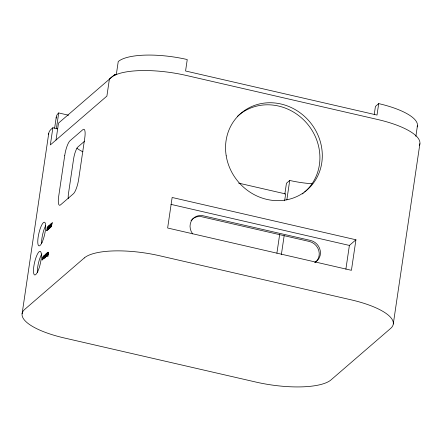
<?xml version="1.0" encoding="UTF-8"?>
<svg xmlns="http://www.w3.org/2000/svg" width="442" height="442" viewBox="0 0 442 442"><rect width="100%" height="100%" fill="white"/><g stroke="black" fill="none" stroke-linecap="round" stroke-linejoin="round"><path stroke-width="0.66" d="M22.1 313.787L48.725 133.473M57.664 128.849L52.88 127.749L50.344 144.921L106.892 96.096L109.428 78.925L110.914 77.637A60.736 18.465 8.4 0 1 186.204 75.438L377.656 119.5A60.736 18.465 8.4 0 1 419.375 145.446M54.615 128.257L56.272 117.014M56.372 128.815L58.714 112.942L68.587 115.218M56.007 140.081L58.51 123.125L115.058 74.3L116.207 74.565M46.725 230.647L47.195 230.326M48.189 227.42C46.051 226.426 49.266 226.265 47.576 228.448L47.852 229.669M49.438 227.685L48.476 227.464C49.554 225.613 49.101 227.735 48.449 227.663C47.393 231.917 49.769 225.978 48.736 228.995L47.537 230.028L47.404 228.658L47.167 230.265M48.476 227.464L48.692 226.028C49.443 225.011 49.018 227.155 49.272 225.348L48.399 226.105L47.913 229.619M49.88 227.923L50.736 227.265C51.78 224.111 49.454 230.227 50.454 225.934C51.106 226.006 51.554 223.884 50.482 225.735L50.697 224.298C51.443 223.282 51.023 225.426 51.278 223.619L50.399 224.376L49.918 227.884M51.173 226.801L51.642 226.486M47.708 255.575L47.222 255.995L48.195 256.117M114.87 75.571L115.058 74.3M116.285 74.775L118.235 61.565A55.675 16.929 8.4 0 1 187.253 59.548L185.563 70.996L377.015 115.058L378.706 103.61A55.675 16.929 8.4 0 1 417.165 126.871M284.852 194.049L286.444 183.275L289.72 180.447A44.543 13.542 8.4 0 0 312.533 183.778M276.891 253.238L279.709 234.155M284.642 200.767L285.648 193.95L238.625 183.132M286.841 199.922L289.72 180.447M281.355 254.68L284.173 235.575M345.882 269.178L349.39 245.432L355.937 239.779L172.142 197.48L167.634 228.011L351.429 270.311L355.937 239.779M374.241 114.495L375.429 106.439L378.706 103.61M415.867 136.357L417.425 125.788M393.275 324.008L419.9 143.694M43.692 257.084L43.78 259.012L44.78 256.161A1.912 0.464 -77 0 0 44.769 255.332L44.465 255.128L44.012 255.935A1.912 0.464 -77 0 0 43.67 257.1M46.764 230.608L47.233 227.199M47.283 255.857C46.598 253.564 49.3 250.15 48.09 253.697L48.355 255.017L48.051 255.283L47.918 253.912L47.681 255.515M51.217 226.768C51.41 223.818 51.626 223.901 51.482 223.442L52.41 222.641C52.294 223.171 51.559 224.652 51.62 226.42M52.88 127.749L51.394 129.036A60.736 18.465 8.4 0 0 48.697 134.694M84.593 141.202L77.958 146.932A10.122 2.448 -77 0 0 73.576 159.043L68.504 193.386A10.122 2.448 -77 0 0 68.261 198.662M170.96 204.37L349.39 245.432M48.449 227.663L49.405 227.884M47.675 253.47C45.161 251.785 45.753 261.83 45.675 255.371L45.045 257.951L45.084 254.664L45.504 254.299L45.244 256.968L45.625 254.194L46.067 253.813L45.791 256.493L46.333 253.586L47.592 252.498C47.344 254.299 47.764 252.155 47.012 253.172L46.802 254.614C47.642 252.99 47.504 255.006 46.769 254.807C45.714 259.067 48.09 253.122 47.056 256.139C45.653 258.78 46.001 251.968 47.626 253.515M56.25 118.13A55.675 16.929 8.4 0 1 58.714 112.942M315.4 262.272A12.149 11.194 49.2 0 0 318.793 250.526A12.149 11.194 49.2 0 0 309.499 241.503L200.977 216.586A12.149 11.194 49.2 0 0 191.005 220.646M82.947 151.799A34.421 10.464 8.4 0 1 76.842 148.109M192.657 233.906A12.149 11.194 49.2 0 1 191.253 221.116A12.149 11.194 49.2 0 1 202.165 215.558L310.687 240.476A12.149 11.194 49.2 0 1 320.268 250.713A12.149 11.194 49.2 0 1 314.627 262.515M303.245 193.204A50.615 46.642 49.2 0 1 302.3 193.933M237.564 116.24A50.615 46.642 49.2 0 1 306.411 122.777A50.615 46.642 49.2 0 1 304.626 192.055M41.62 243.476A12.149 2.939 -77 0 1 45.67 225.663M37.321 272.576A12.149 2.939 -77 0 1 41.891 253.879M49.167 227.901L49.184 228.254A1.188 0.287 -77 0 0 49.476 228.205C50.167 227.199 48.858 226.293 49.581 225.26C50.487 223.343 50.045 226.862 49.963 224.978C49.836 225.928 49.244 230.696 49.167 227.901M42.741 259.548C40.139 262.791 45.592 249.791 42.741 259.548M43.725 258.095C44.399 260.995 45.101 250.421 43.725 258.095M43.449 256.62C43.211 259.366 42.692 256.382 43.449 256.62M47.83 227.177C47.449 229.995 47.156 226.641 47.83 227.177M48.344 252.426C47.664 256.006 47.697 250.852 48.344 252.426M64.759 155.286L58.67 196.497A12.149 2.939 -77 0 0 60.554 204.861L73.411 193.762A12.149 2.939 -77 0 0 78.67 179.231L84.754 138.014A12.149 2.939 -77 0 0 82.875 129.65L70.018 140.749A12.149 2.939 -77 0 0 64.759 155.286M84.289 257.951L24.763 309.35A60.736 18.465 8.4 0 0 64.344 337.986L255.796 382.043A60.736 18.465 8.4 0 0 331.086 379.844L390.606 328.45A60.736 18.465 8.4 0 0 351.031 299.809L159.579 255.752A60.736 18.465 8.4 0 0 84.289 257.951M226.205 155.827A50.615 46.642 49.2 0 0 304.682 191.878A50.615 46.642 49.2 0 0 290.886 107.384A50.615 46.642 49.2 0 0 226.205 155.827M37.819 271.355A12.149 2.939 -77 0 0 40.631 251.631A12.149 2.939 -77 0 0 33.824 266.443A12.149 2.939 -77 0 0 37.819 271.355M42.117 242.255A12.149 2.939 -77 0 0 44.929 222.53A12.149 2.939 -77 0 0 38.117 237.343A12.149 2.939 -77 0 0 42.117 242.255"/></g></svg>
